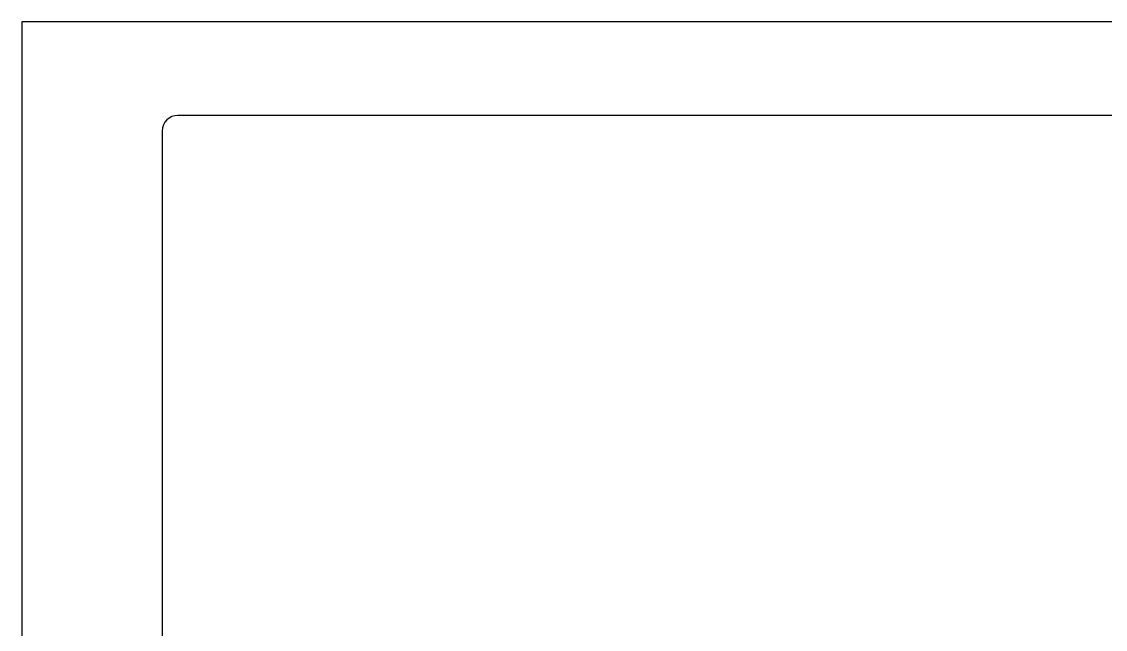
# Model space of a CAD drawing. Extents: x 128.5 to 137, y -26.1 to -15.1.
# Drawn here: x 128.523 to 132.858, y -17.546 to -15.115 of the extents above; entities that cross this region are included whole.
import ezdxf

# ---------------------------------------------------------------- set-up
doc = ezdxf.new("R2010")
doc.units = 0
doc.header["$LTSCALE"] = 0.5
doc.header["$MEASUREMENT"] = 0
doc.layers.add('BORDER', color=9, linetype='CONTINUOUS')

msp = doc.modelspace()

# ---------------------------------------------------------------- linework, layer by layer
at = {"layer": 'BORDER'}
for p, q in [((137.0232, -15.1154), (128.5232, -15.1154)), ((128.5232, -15.1154), (128.5232, -26.1154)), ((136.5857, -15.4904), (129.1482, -15.4904)), ((129.0857, -15.5529), (129.0857, -25.6779))]:
    msp.add_line(p, q, dxfattribs=at)
msp.add_arc((129.1482, -15.5529), 0.0625, 90, 180, dxfattribs=at)

doc.saveas('drawing.dxf')
